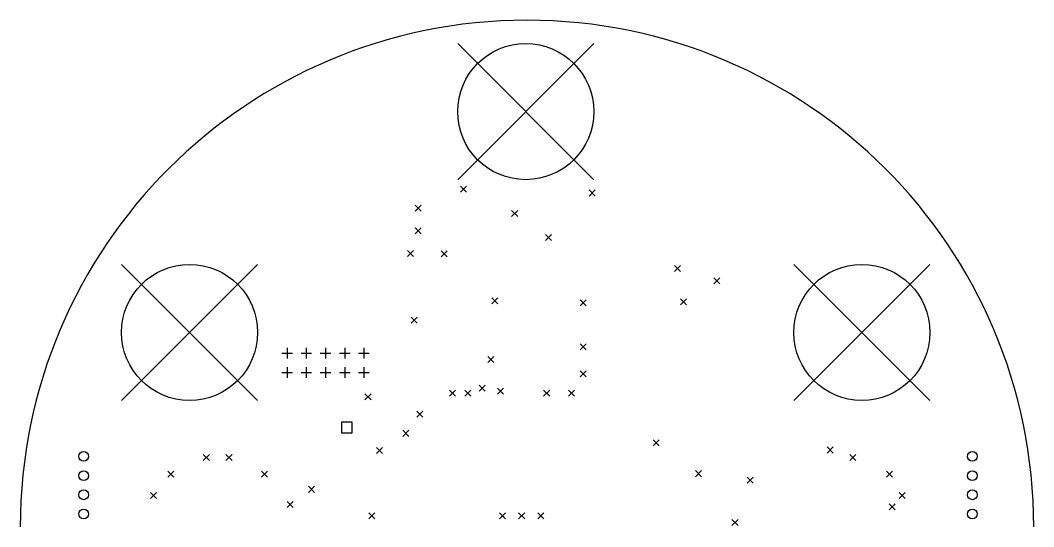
# Model space of a CAD drawing. Extents: x 113.9 to 184, y -131.6 to -37.6.
# Drawn here: x 116 to 183, y -71.1 to -37.6 of the extents above; entities that cross this region are included whole.
import ezdxf

# ---------------------------------------------------------------- set-up
doc = ezdxf.new("R2010")
doc.units = 0
doc.layers.add('BLACK', color=7, linetype='CONTINUOUS')

msp = doc.modelspace()

# ---------------------------------------------------------------- linework, layer by layer
at = {"layer": 'BLACK', "linetype": 'CONTINUOUS'}
for p, q in [((144.86724, -39.11825), (153.86724, -48.11825)), ((153.86724, -39.11825), (144.86724, -48.11825)), ((145.05, -48.55), (145.45, -48.95)), ((145.45, -48.55), (145.05, -48.95)), ((153.55, -48.8), (153.95, -49.2)), ((153.95, -48.8), (153.55, -49.2)), ((142.05, -49.8), (142.45, -50.2)), ((142.45, -49.8), (142.05, -50.2)), ((148.435, -50.165), (148.835, -50.565)), ((148.835, -50.165), (148.435, -50.565)), ((142.05, -51.3), (142.45, -51.7)), ((142.45, -51.3), (142.05, -51.7)), ((150.665, -51.743), (151.065, -52.143)), ((151.065, -51.743), (150.665, -52.143)), ((141.55, -52.8), (141.95, -53.2)), ((141.95, -52.8), (141.55, -53.2)), ((143.775, -52.81803), (144.175, -53.21803)), ((144.175, -52.81803), (143.775, -53.21803)), ((122.64224, -53.72325), (131.64224, -62.72325)), ((131.64224, -53.72325), (122.64224, -62.72325)), ((159.2, -53.8), (159.6, -54.2)), ((159.6, -53.8), (159.2, -54.2)), ((167.09224, -53.72325), (176.09224, -62.72325)), ((176.09224, -53.72325), (167.09224, -62.72325)), ((161.8, -54.6), (162.2, -55)), ((162.2, -54.6), (161.8, -55)), ((147.12, -55.934), (147.52, -56.334)), ((147.52, -55.934), (147.12, -56.334)), ((152.962, -56.062564), (153.362, -56.462564)), ((153.362, -56.062564), (152.962, -56.462564)), ((159.6, -56), (160, -56.4)), ((160, -56), (159.6, -56.4)), ((141.786, -57.204), (142.186, -57.604)), ((142.186, -57.204), (141.786, -57.604)), ((133.24, -59.6), (133.94, -59.6)), ((133.59, -59.25), (133.59, -59.95)), ((134.51, -59.6), (135.21, -59.6)), ((134.86, -59.25), (134.86, -59.95)), ((135.78, -59.6), (136.48, -59.6)), ((136.13, -59.25), (136.13, -59.95)), ((137.05, -59.6), (137.75, -59.6)), ((137.4, -59.25), (137.4, -59.95)), ((138.32, -59.6), (139.02, -59.6)), ((138.67, -59.25), (138.67, -59.95)), ((152.962, -58.982), (153.362, -59.382)), ((153.362, -58.982), (152.962, -59.382)), ((146.866, -59.82), (147.266, -60.22)), ((147.266, -59.82), (146.866, -60.22)), ((133.24, -60.87), (133.94, -60.87)), ((133.59, -60.52), (133.59, -61.22)), ((134.51, -60.87), (135.21, -60.87)), ((134.86, -60.52), (134.86, -61.22)), ((135.78, -60.87), (136.48, -60.87)), ((136.13, -60.52), (136.13, -61.22)), ((137.05, -60.87), (137.75, -60.87)), ((137.4, -60.52), (137.4, -61.22)), ((138.32, -60.87), (139.02, -60.87)), ((138.67, -60.52), (138.67, -61.22)), ((152.962, -60.76), (153.362, -61.16)), ((153.362, -60.76), (152.962, -61.16)), ((138.738, -62.284), (139.138, -62.684)), ((139.138, -62.284), (138.738, -62.684)), ((144.326, -62.03), (144.726, -62.43)), ((144.726, -62.03), (144.326, -62.43)), ((145.342, -62.03), (145.742, -62.43)), ((145.742, -62.03), (145.342, -62.43)), ((146.290686, -61.713772), (146.690686, -62.113772)), ((146.690686, -61.713772), (146.290686, -62.113772)), ((147.501, -61.903), (147.901, -62.303)), ((147.901, -61.903), (147.501, -62.303)), ((150.549, -62.03), (150.949, -62.43)), ((150.949, -62.03), (150.549, -62.43)), ((152.2, -62.03), (152.6, -62.43)), ((152.6, -62.03), (152.2, -62.43)), ((142.167, -63.427), (142.567, -63.827)), ((142.567, -63.427), (142.167, -63.827)), ((137.894557, -64.162443), (137.187443, -64.162443)), ((137.187443, -64.162443), (137.187443, -64.869557)), ((137.894557, -64.869557), (137.894557, -64.162443)), ((137.187443, -64.869557), (137.894557, -64.869557)), ((141.239, -64.697), (141.639, -65.097)), ((141.639, -64.697), (141.239, -65.097)), ((157.788, -65.332), (158.188, -65.732)), ((158.188, -65.332), (157.788, -65.732)), ((128.05, -66.3), (128.45, -66.7)), ((128.45, -66.3), (128.05, -66.7)), ((129.55, -66.3), (129.95, -66.7)), ((129.95, -66.3), (129.55, -66.7)), ((139.5, -65.84), (139.9, -66.24)), ((139.9, -65.84), (139.5, -66.24)), ((169.3, -65.8), (169.7, -66.2)), ((169.7, -65.8), (169.3, -66.2)), ((170.8, -66.3), (171.2, -66.7)), ((171.2, -66.3), (170.8, -66.7)), ((125.7125, -67.3875), (126.1125, -67.7875)), ((126.1125, -67.3875), (125.7125, -67.7875)), ((131.8875, -67.3875), (132.2875, -67.7875)), ((132.2875, -67.3875), (131.8875, -67.7875)), ((160.582, -67.364), (160.982, -67.764)), ((160.982, -67.364), (160.582, -67.764)), ((173.2125, -67.3875), (173.6125, -67.7875)), ((173.6125, -67.3875), (173.2125, -67.7875)), ((164, -67.8), (164.4, -68.2)), ((164.4, -67.8), (164, -68.2)), ((124.55, -68.8), (124.95, -69.2)), ((124.95, -68.8), (124.55, -69.2)), ((135, -68.4), (135.4, -68.8)), ((135.4, -68.4), (135, -68.8)), ((174.05, -68.8), (174.45, -69.2)), ((174.45, -68.8), (174.05, -69.2)), ((133.6, -69.4), (134, -69.8)), ((134, -69.4), (133.6, -69.8)), ((173.386598, -69.548267), (173.786598, -69.948267)), ((173.786598, -69.548267), (173.386598, -69.948267)), ((138.992, -70.158), (139.392, -70.558)), ((139.392, -70.158), (138.992, -70.558)), ((147.628, -70.158), (148.028, -70.558)), ((148.028, -70.158), (147.628, -70.558)), ((148.898, -70.158), (149.298, -70.558)), ((149.298, -70.158), (148.898, -70.558)), ((150.168, -70.158), (150.568, -70.558)), ((150.568, -70.158), (150.168, -70.558)), ((163, -70.6), (163.4, -71)), ((163.4, -70.6), (163, -71))]:
    msp.add_line(p, q, dxfattribs=at)
at = {"layer": 'BLACK'}
for centre, radius in [((149.36724, -43.61825), 4.5), ((127.14224, -58.22325), 4.5), ((171.59224, -58.22325), 4.5), ((120.142, -66.421), 0.325), ((178.896, -66.421), 0.325), ((120.142, -67.691), 0.325), ((178.896, -67.691), 0.325), ((120.142, -68.961), 0.325), ((178.896, -68.961), 0.325), ((120.142, -70.231), 0.325), ((178.896, -70.231), 0.325)]:
    msp.add_circle(centre, radius, dxfattribs=at)
msp.add_arc((149.450502, -71.074296), 33.5, 0, 180, dxfattribs=at)

doc.saveas('drawing.dxf')
